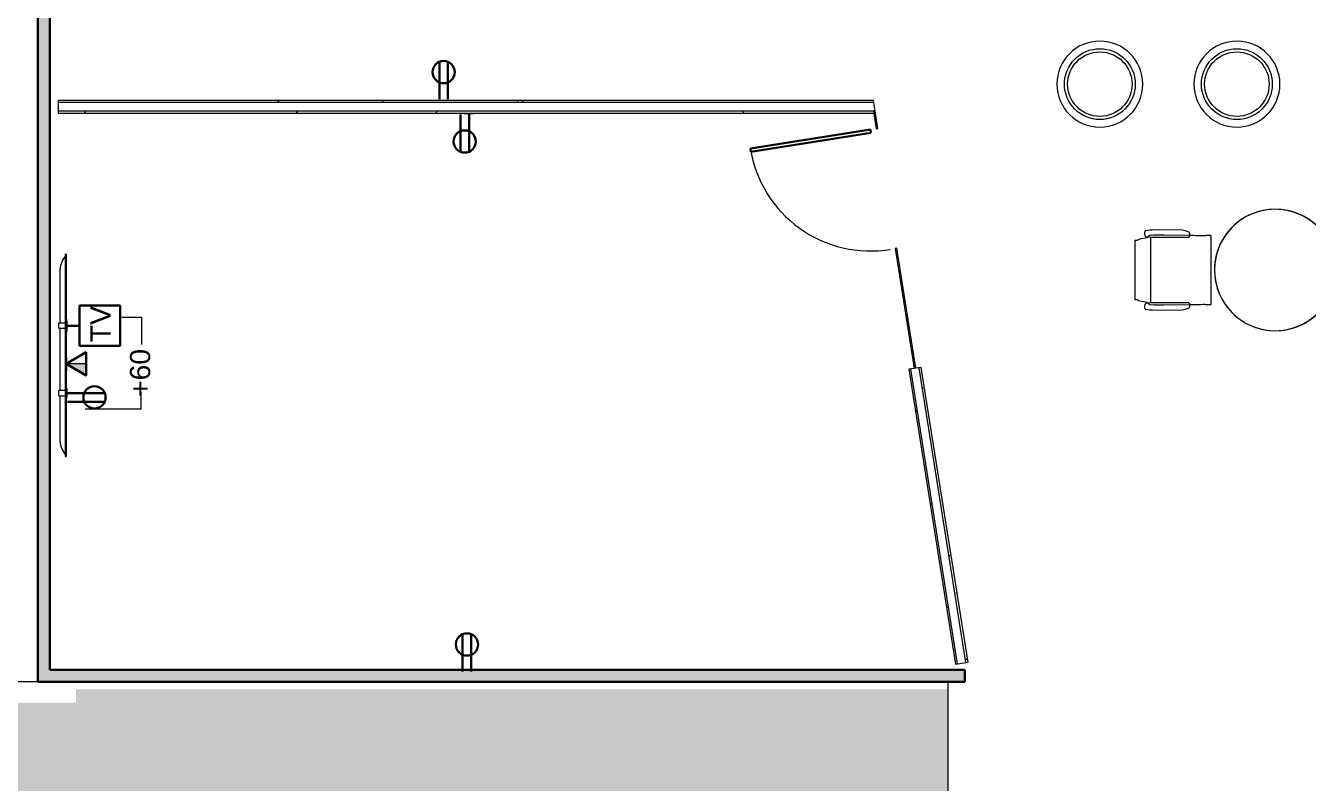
# Model space of a CAD drawing. Header units: inches. Extents: x 11834 to 13024, y -8101 to -6934.
# Drawn here: x 12112.2 to 12492.4, y -7623.2 to -7398.5 of the extents above; entities that cross this region are included whole.
import ezdxf

# ---------------------------------------------------------------- set-up
doc = ezdxf.new("R2010")
doc.units = ezdxf.units.IN
doc.header["$MEASUREMENT"] = 0
for name, color, linetype, lineweight in [('A-ANNO-NOTE', 131, 'Continuous', 40), ('A-DETL', 90, 'Continuous', 9), ('A-DETL-GENF', 92, 'Continuous', 9), ('A-DETL-THIN', 151, 'Continuous', 9), ('A-DOOR', 31, 'Continuous', 18), ('A-WALL', 113, 'Continuous', 9), ('A-WALL-PATT', 111, 'Continuous', 18), ('E-ELEC-FIXT', 91, 'Continuous', 9), ('G-ANNO-TEXT', 231, 'Continuous', 9), ('I-FURN', 30, 'Continuous', 9), ('I-WALL', 2, 'Continuous', 9), ('Q-SPCQ', 91, 'Continuous', 9)]:
    doc.layers.add(name, color=color, linetype=linetype, lineweight=lineweight)
doc.styles.add('Swis721 Lt BT', font='swissl.ttf', dxfattribs={"height": 6})
pattern_1 = [(0, (0, -60), (20.48, 5.12), [0.845, -14.515, 0.845, -14.515, -81.92]), (0, (0, -60), (20.48, 5.12), [-30.72, 0.845, -29.875, 0.845, -14.515, -35.84]), (0, (0, -60), (20.48, 5.12), [-76.8, 0.845, -9.395, 0.845, -24.755]), (120, (7.68, -57.44), (-14.67405, 15.1762003), [0.845, -14.515, 0.845, -14.515, -81.92]), (120, (7.68, -57.44), (-14.67405, 15.1762003), [-30.72, 0.845, -29.875, 0.845, -14.515, -35.84]), (120, (7.68, -57.44), (-14.67405, 15.1762003), [-76.8, 0.845, -9.395, 0.845, -24.755]), (240, (10.24, -47.2), (-5.80595, -20.2962003), [0.845, -14.515, 0.845, -14.515, -81.92]), (240, (10.24, -47.2), (-5.80595, -20.2962003), [-30.72, 0.845, -29.875, 0.845, -14.515, -35.84]), (240, (10.24, -47.2), (-5.80595, -20.2962003), [-76.8, 0.845, -9.395, 0.845, -24.755])]

# ---------------------------------------------------------------- blocks, each defined once
blk = doc.blocks.new('HermanMiller_Collection_Eames_AluminumGroup_SideChair - Arms Swivel Base-6999738-FIRST FLOOR POWER _ SIGNAL')
at = {"layer": 'I-FURN'}
for p, q in [((-6.45, 11.77), (-7.06, 11.66)), ((-5.68, 11.84), (-6.45, 11.77)), ((-5.03, 11.87), (-5.68, 11.84)), ((-3.17, 11.92), (-5.03, 11.87)), ((3.83, 11.82), (-3.17, 11.92)), ((4.42, 11.76), (3.83, 11.82)), ((5.92, 11.27), (4.42, 11.76)), ((-10.16, 8.75), (-10.16, -8.68)), ((-9.06, 9.06), (-9.32, 8.8)), ((-8.92, 9.13), (-9.06, 9.06)), ((-8.68, 9.21), (-8.92, 9.13)), ((-6.61, 9.61), (-8.68, 9.21)), ((-6.84, 9.88), (-6.61, 9.86)), ((-6.61, 9.86), (-5.45, 9.79)), ((-6.28, 9.84), (-6.61, 9.61)), ((-5.68, 10.24), (-6.28, 9.84)), ((-4.52, 10.35), (-5.68, 10.24)), ((-5.45, 9.79), (-2.77, 9.75)), ((-5.45, -9.73), (-5.45, 9.79)), ((-1.52, 10.35), (-4.52, 10.35)), ((-2.77, 9.75), (5.32, 9.75)), ((6.15, 10.24), (-1.52, 10.35)), ((5.32, 9.75), (5.82, 9.81)), ((12.47, -10.14), (12.47, 10.2)), ((-9.32, -8.74), (-9.06, -8.99)), ((-9.06, -8.99), (-8.68, -9.14)), ((-8.68, -9.14), (-6.61, -9.54)), ((-6.61, -9.79), (-6.84, -9.81)), ((-6.61, -9.54), (-6.28, -9.77)), ((-5.45, -9.73), (-6.61, -9.79)), ((-6.28, -9.77), (-5.68, -10.18)), ((-5.68, -10.18), (-4.52, -10.28)), ((-2.77, -9.68), (-5.45, -9.73)), ((-4.52, -10.28), (-1.52, -10.28)), ((5.32, -9.68), (-2.77, -9.68)), ((-1.52, -10.28), (6.15, -10.17)), ((4.42, -11.69), (5.92, -11.2)), ((5.82, -9.74), (5.32, -9.68)), ((-7.06, -11.59), (-6.45, -11.7)), ((-6.45, -11.7), (-5.68, -11.77)), ((-5.68, -11.77), (-5.03, -11.8)), ((-5.03, -11.8), (-3.17, -11.85)), ((-3.17, -11.85), (3.83, -11.75)), ((3.83, -11.75), (4.42, -11.69))]:
    blk.add_line(p, q, dxfattribs=at)
for centre, radius, start, end in [((-5.99, 10.89), 1.32, 144.065, 229.935), ((5.4, 10.47), 0.781, 302.3218, 343.1534), ((5.07, 10.55), 1.12, 343.9109, 40.257), ((-5.99, -10.82), 1.32, 130.065, 215.935), ((5.4, -10.4), 0.781, 16.8466, 57.6782), ((5.07, -10.48), 1.12, 319.743, 16.0891)]:
    blk.add_arc(centre, radius, start, end, dxfattribs=at)
for points, knots in [([(-9.32, 8.8), (-9.51, 8.8), (-9.78, 8.79), (-10, 8.78), (-10.09, 8.77), (-10.14, 8.76), (-10.16, 8.75), (-10.16, 8.75)], [0, 0, 0, 0, 0.444444, 0.666667, 0.777778, 0.888889, 1, 1, 1, 1]), ([(12.47, 10.2), (12.47, 10.21), (12.47, 10.21), (12.44, 10.22), (12.38, 10.23), (12.31, 10.23), (12.23, 10.24), (12.09, 10.25), (11.86, 10.25), (11.65, 10.25), (11.53, 10.25)], [0, 0, 0, 0, 0.090909, 0.181818, 0.272727, 0.363636, 0.454545, 0.545455, 0.727273, 1, 1, 1, 1]), ([(-10.16, -8.68), (-10.16, -8.68), (-10.14, -8.69), (-10.09, -8.7), (-10.03, -8.71), (-9.94, -8.71), (-9.84, -8.72), (-9.69, -8.73), (-9.51, -8.73), (-9.37, -8.74), (-9.32, -8.74)], [0, 0, 0, 0, 0.111111, 0.222222, 0.333333, 0.444444, 0.555556, 0.666667, 0.888889, 1, 1, 1, 1]), ([(11.53, -10.18), (11.61, -10.18), (11.77, -10.18), (12.1, -10.18), (12.4, -10.16), (12.47, -10.14), (12.47, -10.14)], [0, 0, 0, 0, 0.181818, 0.363636, 0.727273, 1, 1, 1, 1])]:
    blk.add_open_spline(points, degree=3, knots=knots, dxfattribs=at)
for points in [[(10.56, 10.2), (9.82, 10.2), (8.34, 10.21), (6.88, 10.23), (6.15, 10.24)], [(11.53, 10.25), (11.37, 10.24), (11.04, 10.23), (10.72, 10.21), (10.56, 10.2)], [(6.15, -10.17), (6.88, -10.16), (8.34, -10.15), (9.82, -10.14), (10.56, -10.13)], [(10.56, -10.13), (10.72, -10.14), (11.04, -10.16), (11.37, -10.17), (11.53, -10.18)]]:
    blk.add_open_spline(points, degree=3, dxfattribs=at)
blk = doc.blocks.new('Seating-Small-Teknion-STBB_Qui-R2014 - Small-7004903-FIRST FLOOR POWER _ SIGNAL')
at = {"layer": 'I-FURN'}
for radius in [10.5, 9.56]:
    blk.add_circle((0, 0), radius, dxfattribs=at)
for start, end in [(360, 180), (180, 360)]:
    blk.add_arc((0, 0), 12.75, start, end, dxfattribs=at)
blk = doc.blocks.new('F - CONF TABLE _ROUND-4 CHAIRS_ - Lam 30Dia Single-Column Base-V274-FIRST FLOOR POWER _ SIGNAL')
at = {"layer": 'I-FURN'}
for start, end in [(0, 180), (360, 180), (66.3158, 142.1053), (56.8421, 66.3158), (0, 56.8421), (142.1053, 180), (180, 0), (180, 360), (180, 312.6316), (312.6316, 0)]:
    blk.add_arc((-17.69, -2.75), 18, start, end, dxfattribs=at)
blk = doc.blocks.new('A-Flat_Screen_TV - OLED 65B6P 65_-V275-FIRST FLOOR POWER _ SIGNAL')
at = {"layer": 'Q-SPCQ'}
for p, q in [((-30, 0.19), (30, 0.19)), ((-30, 0.19), (-30, 0)), ((30, 0), (-30, 0)), ((-29.94, 0), (-29.94, -0.06)), ((-25.5, 1.81), (-12, 1.81)), ((-10.5, 1.81), (8, 1.81)), ((9.5, 1.81), (25.5, 1.81)), ((29.94, -0.06), (29.94, 0)), ((30, 0), (30, 0.19)), ((29.94, -0.06), (-29.94, -0.06))]:
    blk.add_line(p, q, dxfattribs=at)
for centre, start, end in [((-24.9, -5.58), 94.6372, 128.9656), ((24.9, -5.58), 51.0344, 85.3628)]:
    blk.add_arc(centre, 7.41, start, end, dxfattribs=at)
blk = doc.blocks.new('Door - Glass Single - Full Rail - Long Handle-6923588-FIRST FLOOR POWER _ SIGNAL')
at = {"layer": 'A-DOOR', "lineweight": 30}
for p, q in [((17, 38), (17, 2)), ((18, 38), (17, 38)), ((18, 2), (18, 38)), ((17, 2), (18, 2))]:
    blk.add_line(p, q, dxfattribs=at)
at = {"layer": 'A-DOOR', "lineweight": 9}
blk.add_arc((18, 2), 36, 90, 180.5, dxfattribs=at)
blk = doc.blocks.new('PS - Power Device _Wall Base_ - Duplex-4862727-FIRST FLOOR POWER _ SIGNAL')
at = {"layer": 'E-ELEC-FIXT'}
for p, q in [((12122.11, -7508.28), (12122.11, -7506.78)), ((12124.05, -7506.78), (12122.11, -7506.78)), ((12122.11, -7508.28), (12124.05, -7508.28)), ((12124.42, -7506.15), (12124.3, -7506.15)), ((12124.3, -7508.9), (12124.42, -7508.9)), ((12124.42, -7506.15), (12124.42, -7508.9))]:
    blk.add_line(p, q, dxfattribs=at)
blk = doc.blocks.new('PS - Power Device _Wall Base_ - Duplex-V276-FIRST FLOOR POWER _ SIGNAL')
at = {"layer": 'E-ELEC-FIXT'}
for p, q in [((12242.25, -7424.48), (12242.25, -7424.67)), ((12245, -7424.67), (12242.25, -7424.67)), ((12245, -7424.67), (12245, -7424.48))]:
    blk.add_line(p, q, dxfattribs=at)
blk = doc.blocks.new('PS - Junction Box _Wall Base_ - TV-V280-FIRST FLOOR POWER _ SIGNAL')
at = {"layer": 'E-ELEC-FIXT'}
for p, q in [((12122.11, -7488.28), (12122.11, -7486.78)), ((12124.05, -7486.78), (12122.11, -7486.78)), ((12122.11, -7488.28), (12124.05, -7488.28)), ((12124.42, -7486.15), (12124.3, -7486.15)), ((12124.3, -7488.9), (12124.42, -7488.9)), ((12124.42, -7486.15), (12124.42, -7488.9))]:
    blk.add_line(p, q, dxfattribs=at)

msp = doc.modelspace()

# ---------------------------------------------------------------- hatches: boundary and pattern name
at = {"layer": 'A-ANNO-NOTE', "lineweight": 9}
msp.add_hatch(color=256, dxfattribs=at).paths.add_polyline_path([(12130.14, -7502.28), (12130.14, -7498.84), (12124.19, -7498.84)], flags=0)
at = {"layer": 'A-DETL-GENF'}
h = msp.add_hatch(color=9, dxfattribs=at)
h.paths.add_polyline_path([(12381.21, -8100.57), (12918.63, -8100.57), (12918.63, -7688.37), (12805.73, -7688.37), (12805.72, -7694.15), (12800.72, -7694.14), (12801.11, -7552.04), (12918.63, -7552.04), (12918.63, -7476.64), (12765.09, -7476.64), (12765.09, -7480.39), (12759.09, -7480.39), (12759.09, -7518.89), (12765.09, -7518.89), (12765.09, -7706.28), (12759.09, -7706.28), (12759.09, -7690.14), (12544.09, -7690.14), (12544.09, -7694.35), (12540.21, -7694.35), (12540.21, -7996.89), (12477.21, -7996.89), (12477.21, -7982.89), (12394.21, -7982.89), (12394.21, -7977.89), (12386.21, -7977.89), (12386.21, -7982.89), (12341.71, -7982.89), (12341.69, -7977.89), (12335.11, -7977.89), (12335.11, -7899.35), (12340.1, -7899.35), (12340.1, -7661.85), (12243.11, -7661.85), (12243.11, -7667.35), (12155.09, -7667.35), (12155.09, -7737.1), (11839.07, -7737.1), (11839.07, -7982.1), (12243.11, -7982.1), (12243.11, -7989.6), (11839.07, -7989.6), (11839.07, -8100.57), (12341.85, -8100.57)], flags=0)
h.paths.add_polyline_path([(12151.61, -8090.69), (12119.61, -8090.69), (12119.61, -8058.69), (12151.61, -8058.69)], flags=0)
h.paths.add_polyline_path([(12538.59, -8090.35), (12506.59, -8090.35), (12506.59, -8058.35), (12538.59, -8058.35)], flags=0)
h.paths.add_polyline_path([(12341.69, -7899.35), (12341.85, -7899.35), (12341.85, -7893.85), (12385.66, -7893.85), (12385.66, -7595.35), (12127.12, -7595.35), (12127.12, -7599.35), (12073.12, -7599.35), (12073.12, -7611.1), (12068.12, -7611.1), (12068.12, -7599.2), (11965.07, -7599.2), (11965.07, -7672.1), (12068.12, -7672.1), (12068.12, -7650.1), (12073.12, -7650.1), (12073.12, -7680.1), (11839.07, -7680.1), (11839.07, -7729.1), (12117.11, -7729.1), (12117.11, -7654.87), (12264.61, -7654.87), (12264.61, -7658.87), (12272.61, -7658.87), (12272.61, -7654.87), (12341.61, -7654.85), (12341.69, -7899.35)], flags=0)
h.paths.add_polyline_path([(12805.74, -7684.37), (12918.63, -7684.37), (12918.63, -7557.04), (12806.09, -7557.04), (12805.88, -7634.13)], flags=0)
h.paths.add_polyline_path([(12834.51, -7468.14), (12918.63, -7468.14), (12918.61, -7220.6), (12905.59, -7220.6), (12905.59, -7220.54), (12866.59, -7220.54), (12866.59, -7220.6), (12721.59, -7220.6), (12721.59, -7468.14), (12765.09, -7468.14)], flags=0)
at = {"layer": 'A-WALL-PATT', "lineweight": 9}
for points in [[(12119.38, -7589.6), (12119.38, -7297.35), (12115.88, -7297.35), (12115.88, -7589.6)], [(12388.47, -7593.1), (12390.63, -7593.1), (12390.63, -7589.6), (12115.88, -7589.6), (12115.88, -7593.1), (12375.62, -7593.1)]]:
    msp.add_hatch(color=7, dxfattribs=at).paths.add_polyline_path(points, flags=0)
h = msp.add_hatch(dxfattribs=at)
h.set_pattern_fill('FP1_13', color=256, style=0, pattern_type=2)
h.set_pattern_definition(pattern_1)
h.paths.add_polyline_path([(12363.53, -7421.36), (12363.64, -7421.36), (12363.53, -7420.73), (12121.84, -7420.73), (12121.84, -7421.36), (12242.48, -7421.36)], flags=0)
h = msp.add_hatch(dxfattribs=at)
h.set_pattern_fill('FP1_13', color=256, style=0, pattern_type=2)
h.set_pattern_definition(pattern_1)
h.paths.add_polyline_path([(12121.84, -7424.48), (12363.62, -7424.48), (12363.53, -7423.86), (12121.84, -7423.86)], flags=0)
h = msp.add_hatch(dxfattribs=at)
h.set_pattern_fill('FP1_13', color=256, style=0, pattern_type=2)
h.set_pattern_definition(pattern_1)
h.paths.add_polyline_path([(12387.86, -7587.86), (12388.47, -7587.77), (12374.63, -7500.36), (12374.01, -7500.45), (12387.84, -7587.77)], flags=0)
h = msp.add_hatch(dxfattribs=at)
h.set_pattern_fill('FP1_13', color=256, style=0, pattern_type=2)
h.set_pattern_definition(pattern_1)
h.paths.add_polyline_path([(12390.94, -7587.38), (12391.56, -7587.28), (12377.72, -7499.87), (12377.1, -7499.97), (12388.47, -7571.79)], flags=0)

# ---------------------------------------------------------------- linework, layer by layer
at = {"layer": 'A-ANNO-NOTE', "lineweight": 30}
for p, q in [((12234.86, -7420.3), (12234.86, -7409.28)), ((12234.86, -7420.3), (12234.86, -7409.28)), ((12237.41, -7420.3), (12237.41, -7409.28)), ((12241.1, -7424.92), (12241.1, -7435.94)), ((12243.66, -7424.92), (12243.66, -7435.94)), ((12243.66, -7424.92), (12243.66, -7435.94)), ((12128.23, -7481.53), (12128.23, -7493.53)), ((12140.23, -7481.53), (12128.23, -7481.53)), ((12140.23, -7493.53), (12140.23, -7481.53)), ((12124.23, -7489.53), (12124.23, -7485.53)), ((12124.23, -7487.53), (12128.23, -7487.53)), ((12128.23, -7493.53), (12140.23, -7493.53)), ((12124.19, -7498.84), (12130.14, -7495.4)), ((12124.23, -7498.81), (12130.19, -7495.38)), ((12124.23, -7500.81), (12124.23, -7496.81)), ((12130.14, -7495.4), (12130.14, -7502.28)), ((12130.19, -7495.38), (12130.19, -7502.25)), ((12124.19, -7498.84), (12130.14, -7502.28)), ((12124.23, -7498.81), (12130.19, -7502.25)), ((12124.67, -7507.5), (12135.69, -7507.5)), ((12124.67, -7507.5), (12135.69, -7507.5)), ((12124.67, -7510.05), (12135.69, -7510.05)), ((12241.76, -7590.02), (12241.76, -7579.01)), ((12241.76, -7590.02), (12241.76, -7579.01)), ((12244.31, -7590.02), (12244.31, -7579.01))]:
    msp.add_line(p, q, dxfattribs=at)
at = {"layer": 'A-ANNO-NOTE', "lineweight": 9}
for p, q in [((12124.19, -7498.84), (12130.14, -7502.28)), ((12130.14, -7498.84), (12124.19, -7498.84)), ((12130.14, -7502.28), (12130.14, -7498.84))]:
    msp.add_line(p, q, dxfattribs=at)
at = {"layer": 'A-ANNO-NOTE', "lineweight": 30}
for centre in [(12236.13, -7412.32), (12242.38, -7432.89), (12132.65, -7508.78), (12243.03, -7582.05)]:
    msp.add_circle(centre, 3.3, dxfattribs=at)
at = {"layer": 'A-DETL'}
for p, q in [((12146.71, -7485.12), (12140.71, -7485.12)), ((12146.71, -7493.12), (12146.71, -7485.12)), ((12146.36, -7507.27), (12146.36, -7512.27)), ((12146.36, -7512.27), (12129.86, -7512.27))]:
    msp.add_line(p, q, dxfattribs=at)
at = {"layer": 'A-DETL-THIN'}
for p, q in [((12385.66, -7593.1), (11965.07, -7593.1)), ((12385.66, -7893.85), (12385.66, -7593.1))]:
    msp.add_line(p, q, dxfattribs=at)
at = {"layer": 'A-WALL', "lineweight": 18}
for p, q in [((12363.64, -7421.36), (12121.84, -7421.36)), ((12364.03, -7423.86), (12121.84, -7423.86)), ((12363.53, -7423.86), (12363.62, -7424.48)), ((12388.47, -7587.77), (12374.63, -7500.36)), ((12376.11, -7500.12), (12375.62, -7500.2)), ((12390.94, -7587.38), (12377.1, -7499.97))]:
    msp.add_line(p, q, dxfattribs=at)
at = {"layer": 'I-WALL', "color": 55, "lineweight": 30}
for p, q in [((12115.88, -7297.35), (12115.88, -7593.1)), ((12119.38, -7589.6), (12119.38, -7297.35)), ((12390.63, -7589.6), (12119.38, -7589.6)), ((12390.63, -7593.1), (12390.63, -7589.6)), ((12115.88, -7593.1), (12390.63, -7593.1))]:
    msp.add_line(p, q, dxfattribs=at)
at = {"layer": 'I-WALL', "lineweight": 18}
for p, q in [((12363.54, -7420.73), (12121.84, -7420.73)), ((12121.84, -7420.73), (12121.84, -7424.48)), ((12364.85, -7429.01), (12363.54, -7420.73)), ((12121.84, -7424.48), (12363.62, -7424.48)), ((12363.62, -7424.48), (12364.35, -7429.09)), ((12364.35, -7429.09), (12364.85, -7429.01)), ((12370.48, -7464.57), (12369.99, -7464.64)), ((12369.99, -7464.64), (12375.62, -7500.2)), ((12376.11, -7500.12), (12370.48, -7464.57)), ((12375.62, -7500.2), (12374.01, -7500.45)), ((12374.01, -7500.45), (12387.86, -7587.86)), ((12377.72, -7499.87), (12376.11, -7500.12)), ((12391.56, -7587.28), (12377.72, -7499.87)), ((12387.86, -7587.86), (12391.56, -7587.28))]:
    msp.add_line(p, q, dxfattribs=at)

# ---------------------------------------------------------------- block references
at = {"layer": 'A-DOOR', "rotation": 98.99999999999989}
msp.add_blockref('Door - Glass Single - Full Rail - Long Handle-6923588-FIRST FLOOR POWER _ SIGNAL', (12367.42, -7446.83), dxfattribs=at)
at = {"layer": 'E-ELEC-FIXT'}
for name in ['PS - Power Device _Wall Base_ - Duplex-V276-FIRST FLOOR POWER _ SIGNAL', 'PS - Junction Box _Wall Base_ - TV-V280-FIRST FLOOR POWER _ SIGNAL', 'PS - Power Device _Wall Base_ - Duplex-4862727-FIRST FLOOR POWER _ SIGNAL']:
    msp.add_blockref(name, (0, 0), dxfattribs=at)
at = {"layer": 'I-FURN'}
for name, p in [('Seating-Small-Teknion-STBB_Qui-R2014 - Small-7004903-FIRST FLOOR POWER _ SIGNAL', (12430.63, -7415.88)), ('Seating-Small-Teknion-STBB_Qui-R2014 - Small-7004903-FIRST FLOOR POWER _ SIGNAL', (12471.25, -7415.88)), ('HermanMiller_Collection_Eames_AluminumGroup_SideChair - Arms Swivel Base-6999738-FIRST FLOOR POWER _ SIGNAL', (12451.16, -7471.04))]:
    msp.add_blockref(name, p, dxfattribs=at)
at = {"layer": 'I-FURN', "rotation": 89.99999999999882}
msp.add_blockref('F - CONF TABLE _ROUND-4 CHAIRS_ - Lam 30Dia Single-Column Base-V274-FIRST FLOOR POWER _ SIGNAL', (12479.86, -7453.3), dxfattribs=at)
at = {"layer": 'Q-SPCQ', "rotation": 89.99999999999457}
msp.add_blockref('A-Flat_Screen_TV - OLED 65B6P 65_-V275-FIRST FLOOR POWER _ SIGNAL', (12124.23, -7496.28), dxfattribs=at)

# ---------------------------------------------------------------- texts
at = {"layer": 'A-ANNO-NOTE', "lineweight": 9, "insert": (12131.45, -7492.39), "char_height": 6, "width": 11.312, "attachment_point": 1, "rotation": 90, "style": 'Swis721 Lt BT'}
msp.add_mtext('TV', dxfattribs=at)
at = {"layer": 'G-ANNO-TEXT', "color": 7, "insert": (12143.15, -7508.63), "char_height": 6, "width": 19.392, "attachment_point": 1, "rotation": 90, "style": 'Swis721 Lt BT'}
msp.add_mtext('+60', dxfattribs=at)

doc.saveas('drawing.dxf')
